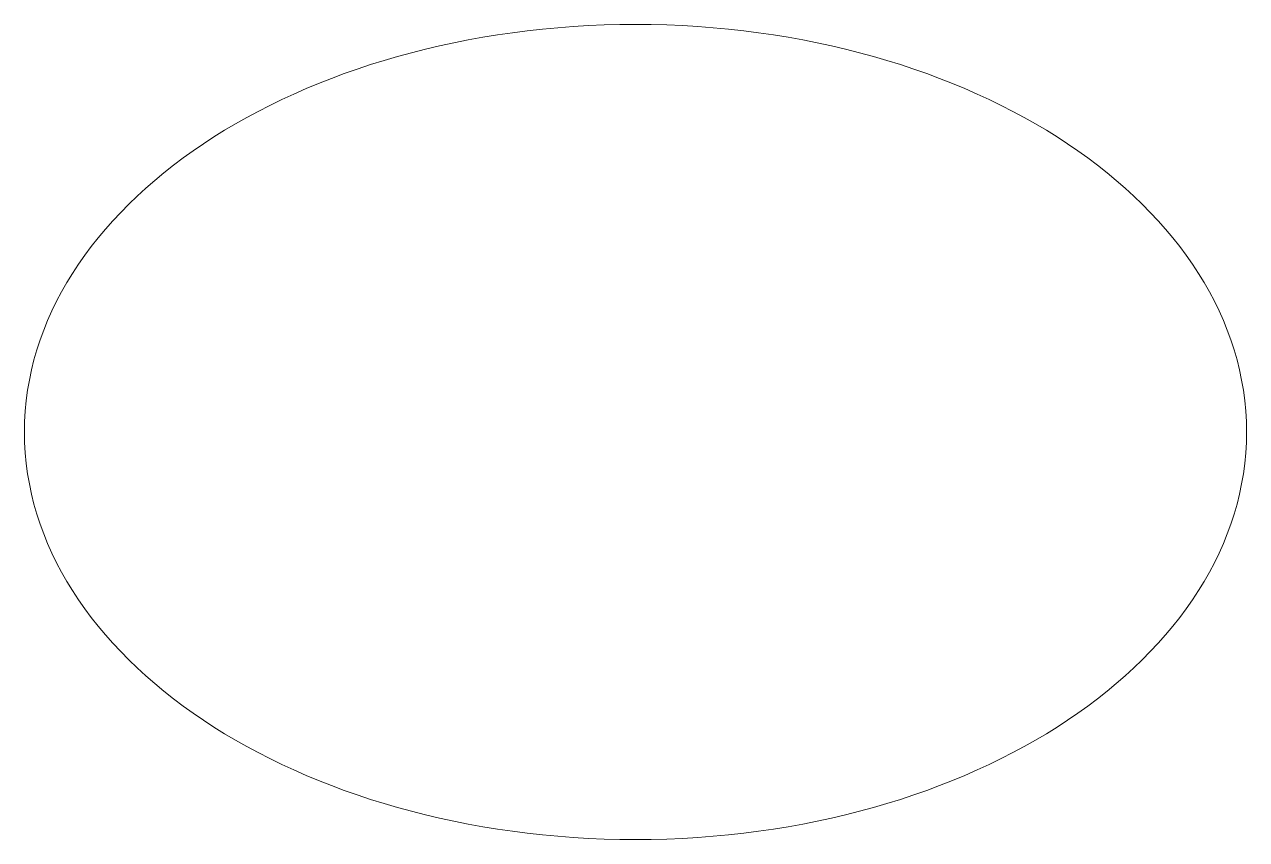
# Model space of a CAD drawing. Header units: millimetres. Extents: x 0 to 1200, y 2000 to 2800.
import ezdxf

# ---------------------------------------------------------------- set-up
doc = ezdxf.new("R2010")
doc.units = ezdxf.units.MM
doc.header["$LTSCALE"] = 50
doc.layers.add('Rosetta-Visible-L', color=7, linetype='Continuous')

msp = doc.modelspace()

# ---------------------------------------------------------------- wipeouts: each hides what was drawn before it
at = {"color": 255, "linetype": 'Continuous', "lineweight": 5, "transparency": 33554687}
msp.add_wipeout([(600, 2000), (541.2, 2001.9), (482.9, 2007.7), (425.8, 2017.2), (370.4, 2030.4), (317.2, 2047.2), (266.7, 2067.4), (219.4, 2090.8), (175.7, 2117.2), (136.2, 2146.2), (101.1, 2177.8), (70.8, 2211.4), (45.7, 2246.9), (25.8, 2283.9), (11.5, 2322), (2.9, 2360.8), (0, 2400), (2.9, 2439.2), (11.5, 2478), (25.8, 2516.1), (45.7, 2553.1), (70.8, 2588.6), (101.1, 2622.2), (136.2, 2653.8), (175.7, 2682.8), (219.4, 2709.2), (266.7, 2732.6), (317.2, 2752.8), (370.4, 2769.6), (425.8, 2782.8), (482.9, 2792.3), (541.2, 2798.1), (600, 2800), (658.8, 2798.1), (717.1, 2792.3), (774.2, 2782.8), (829.6, 2769.6), (882.8, 2752.8), (933.3, 2732.6), (980.6, 2709.2), (1024.3, 2682.8), (1063.8, 2653.8), (1098.9, 2622.2), (1129.2, 2588.6), (1154.3, 2553.1), (1174.2, 2516.1), (1188.5, 2478), (1197.1, 2439.2), (1200, 2400), (1197.1, 2360.8), (1188.5, 2322), (1174.2, 2283.9), (1154.3, 2246.9), (1129.2, 2211.4), (1098.9, 2177.8), (1063.8, 2146.2), (1024.3, 2117.2), (980.6, 2090.8), (933.3, 2067.4), (882.8, 2047.2), (829.6, 2030.4), (774.2, 2017.2), (717.1, 2007.7), (658.8, 2001.9)], dxfattribs=at).dxf.layer = 'Rosetta-Visible-L'

# ---------------------------------------------------------------- next in the draw order: linework, layer by layer
at = {"layer": 'Rosetta-Visible-L', "color": 7, "linetype": 'Continuous', "lineweight": 5, "transparency": 33554687}
msp.add_ellipse((600, 2400), major_axis=(600, 0), ratio=0.666667, dxfattribs=at)

doc.saveas('drawing.dxf')
